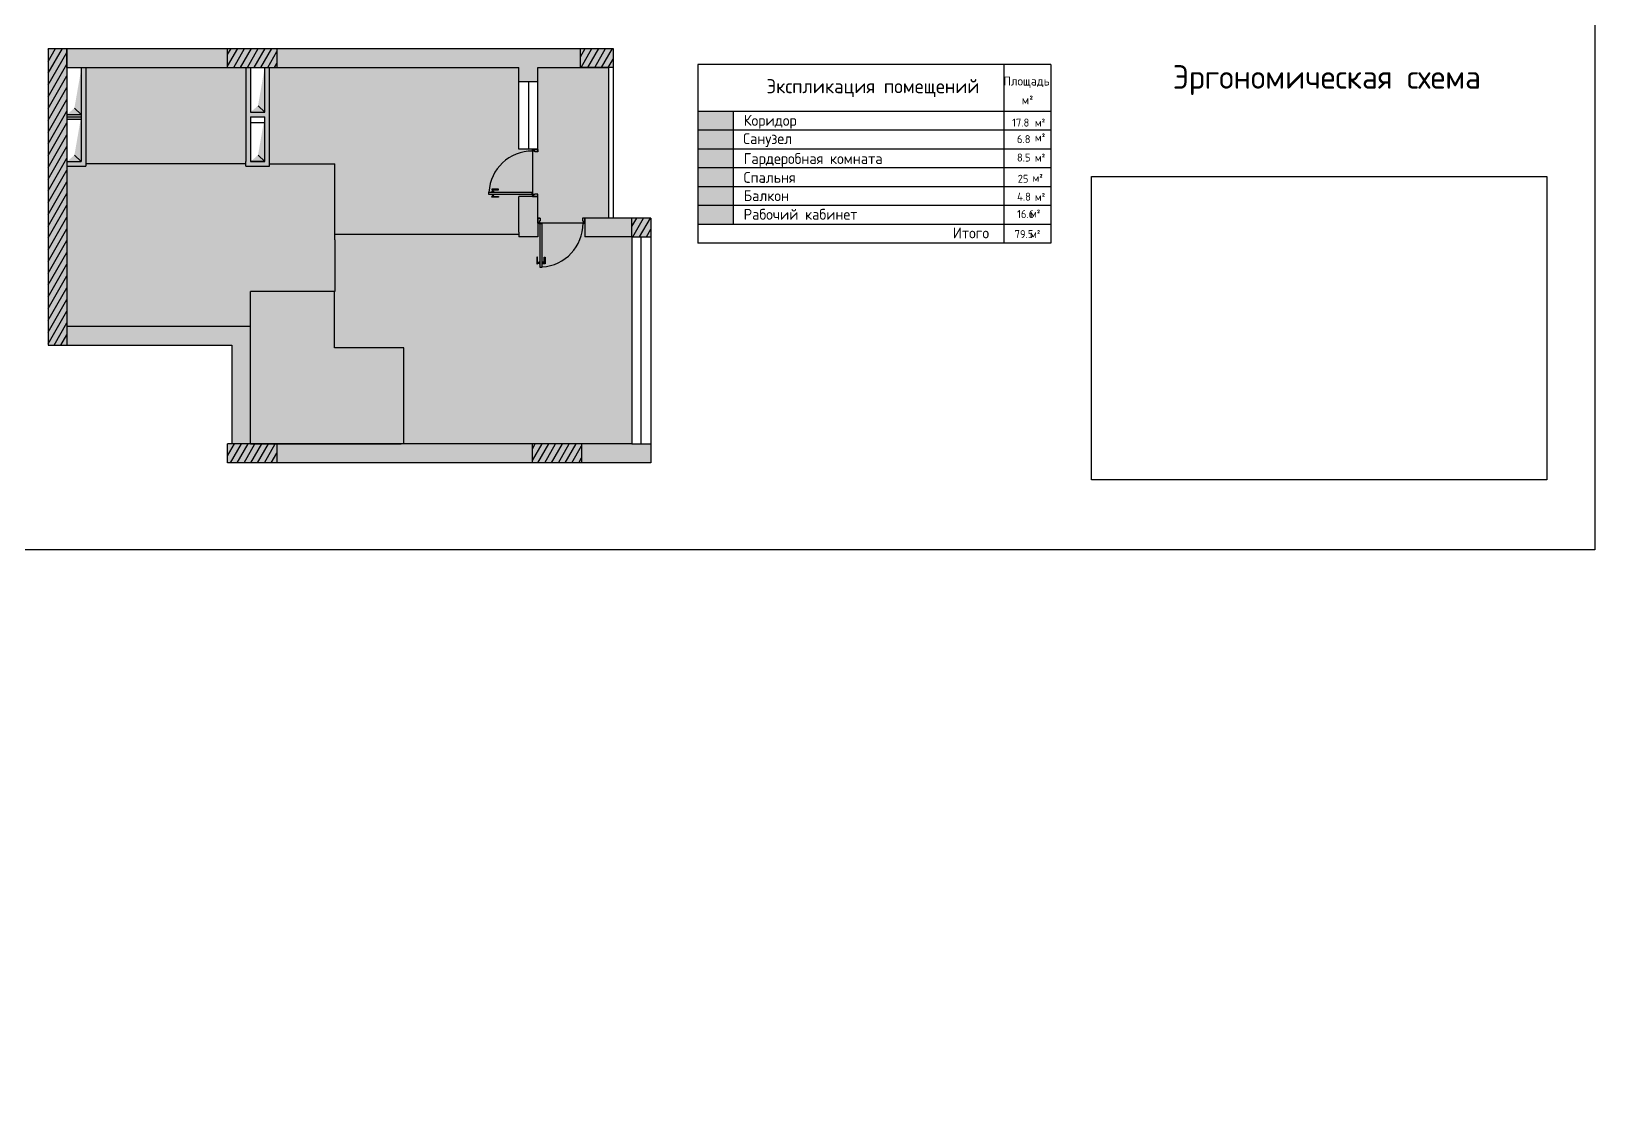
# Model space of a CAD drawing. Header units: inches. Extents: x -59797 to 874375, y -412711 to 5867.
# Drawn here: x 416328 to 449539, y -232388 to -209537 of the extents above; entities that cross this region are included whole.
import ezdxf

# ---------------------------------------------------------------- set-up
doc = ezdxf.new("R2010")
doc.units = ezdxf.units.IN
doc.header["$MEASUREMENT"] = 0
doc.layers.add('freecads.com', color=7, linetype='Continuous')
doc.styles.add('Annotative', font='GOST Common.ttf')
doc.styles.get("Standard").update_dxf_attribs({"font": 'GOST Common.ttf'})
doc.styles.add('{18b73a54-fa43-428c-adcb-c1c7bbdf2c84}', font='Simplex.shx')
picture_1 = doc.add_image_def('image15.jpg', size_in_pixel=(2000, 1333))

msp = doc.modelspace()

# ---------------------------------------------------------------- hatches: boundary and pattern name
at = {"true_color": 0xc7c8ca}
h = msp.add_hatch(color=9, dxfattribs=at)
h.dxf.hatch_style = 1
h.paths.add_polyline_path([(428586.8, -210305.7), (427994.4, -210305.7), (427086.8, -210305.7), (427086.8, -212096.6), (427028, -212096.6), (427028, -212083.3), (426975.8, -212083.3), (426975.8, -213002.7, -0.2358263), (426977.6, -213008.4), (427009.1, -213008.4), (427028, -213008.4), (427028, -212995.1), (427086.8, -212995.1), (427086.8, -213045), (427086.8, -213505.7), (427136.7, -213505.7), (427136.7, -213564.5), (427123.4, -213564.5), (427123.4, -213614.9, -0.2358332), (427129.1, -213616.6), (428048.5, -213616.6), (428048.5, -213564.5), (428035.2, -213564.5), (428035.2, -213505.7), (428085.1, -213505.7), (428586.8, -213505.7)])
h.paths.add_polyline_path([(423025, -200330.5), (423337, -200330.5), (423337, -200066), (423025, -200066)], flags=9)
h.paths.add_polyline_path([(423031, -199953.4), (423331, -199953.4), (423331, -199688.9), (423031, -199688.9)], flags=9)
h.paths.add_polyline_path([(424523.4, -202192.8), (424931.4, -202192.8), (424931.4, -201928.3), (424523.4, -201928.3)], flags=9)
h.paths.add_polyline_path([(421679.1, -200534.4), (422051.1, -200534.4), (422051.1, -200269.9), (421679.1, -200269.9)], flags=9)
h.paths.add_polyline_path([(422740.7, -200774.6), (423028.7, -200774.6), (423028.7, -200510.1), (422740.7, -200510.1)], flags=9)
h.paths.add_polyline_path([(423329.4, -200534.4), (423701.4, -200534.4), (423701.4, -200269.9), (423329.4, -200269.9)], flags=9)
h.paths.add_polyline_path([(424207.2, -200414.2), (424495.2, -200414.2), (424495.2, -200149.6), (424207.2, -200149.6)], flags=9)
at = {"true_color": 0x939598}
h = msp.add_hatch(color=252, dxfattribs=at)
h.dxf.hatch_style = 1
h.paths.add_polyline_path([(417086.8, -209905.7), (416686.8, -209905.7), (416686.8, -216205.7), (417086.8, -216205.7)])
h.paths.add_polyline_path([(420499.7, -209905.7), (417086.8, -209905.7), (417086.8, -210305.7), (420499.7, -210305.7)])
h.paths.add_polyline_path([(420986.8, -215805.7), (420886.8, -215805.7), (417086.8, -215805.7), (417086.8, -216205.7), (420586.8, -216205.7), (420586.8, -218305.7), (420986.8, -218305.7)])
h.paths.add_polyline_path([(426974.3, -218305.7), (421545, -218305.7), (421545, -218705.7), (426974.3, -218705.7)])
h.paths.add_polyline_path([(427086.8, -213045), (426975.8, -213045), (426686.8, -213045), (426686.8, -213805.7), (426686.8, -213905.7), (427086.8, -213905.7), (427086.8, -213505.7)])
at = {"true_color": 0x636466}
h = msp.add_hatch(dxfattribs=at)
h.set_pattern_fill('ANSI31', color=251, scale=1000, angle=15)
h.set_pattern_definition([(60, (388012.5, -133093.58), (-108.25318, 62.5), [])])
h.paths.add_polyline_path([(417086.8, -209905.7), (416686.8, -209905.7), (416686.8, -216205.7), (417086.8, -216205.7)])
at = {"true_color": 0x939598}
h = msp.add_hatch(color=252, dxfattribs=at)
h.dxf.hatch_style = 1
h.paths.add_polyline_path([(421545, -209905.7), (420586.8, -209905.7), (420499.7, -209905.7), (420499.7, -210305.7), (420586.8, -210305.7), (421545, -210305.7)])
at = {"true_color": 0x636466}
h = msp.add_hatch(dxfattribs=at)
h.set_pattern_fill('ANSI31', color=251, scale=1000, angle=15)
h.set_pattern_definition([(60, (417080.39, -193203.23), (-108.2532, 62.5), [])])
h.paths.add_polyline_path([(421545, -209905.7), (420586.8, -209905.7), (420499.7, -209905.7), (420499.7, -210305.7), (420586.8, -210305.7), (421545, -210305.7)])
at = {"true_color": 0x939598}
h = msp.add_hatch(color=252, dxfattribs=at)
h.dxf.hatch_style = 1
h.paths.add_polyline_path([(421545, -218305.7), (420986.8, -218305.7), (420499.7, -218305.7), (420499.7, -218705.7), (421545, -218705.7)])
h.paths.add_polyline_path([(428019.6, -218305.7), (427490.6, -218305.7), (427202.2, -218305.7), (426974.3, -218305.7), (426974.3, -218705.7), (428019.6, -218705.7)])
h.paths.add_polyline_path([(429486.8, -218305.7), (429086.8, -218305.7), (428019.6, -218305.7), (428019.6, -218705.7), (429486.8, -218705.7)])
h.paths.add_polyline_path([(429486.8, -213505.7), (429086.8, -213505.7), (429086.8, -213905.7), (429486.8, -213905.7)])
h.paths.add_polyline_path([(429086.8, -213505.7), (428086.8, -213505.7), (428086.8, -213905.7), (429086.8, -213905.7)])
h.paths.add_polyline_path([(428686.8, -209905.7), (427994.4, -209905.7), (427994.4, -210305.7), (428686.8, -210305.7)])
at = {"true_color": 0x636466}
h = msp.add_hatch(dxfattribs=at)
h.set_pattern_fill('ANSI31', color=251, scale=1000, angle=15)
h.set_pattern_definition([(60, (388012.5, -180079.33), (-108.25318, 62.5), [])])
h.paths.add_polyline_path([(428686.8, -209905.7), (427994.4, -209905.7), (427994.4, -210305.7), (428686.8, -210305.7)])
h.paths.add_polyline_path([(429486.8, -213505.7), (429086.8, -213505.7), (429086.8, -213905.7), (429486.8, -213905.7)])
h.paths.add_polyline_path([(421545, -218305.7), (420986.8, -218305.7), (420499.7, -218305.7), (420499.7, -218705.7), (421545, -218705.7)])
at = {"true_color": 0x939598}
h = msp.add_hatch(color=252, dxfattribs=at)
h.dxf.hatch_style = 1
h.paths.add_polyline_path([(421545, -209905.7), (421545, -210305.7), (426686.8, -210305.7), (426686.8, -210603.5), (427086.8, -210603.5), (427086.8, -210305.7), (427994.4, -210305.7), (427994.4, -209905.7)])
at = {"true_color": 0x939598, "transparency": 33554687}
h = msp.add_hatch(color=252, dxfattribs=at)
h.dxf.hatch_style = 1
h.paths.add_polyline_path([(420986.8, -210305.7), (420886.8, -210305.7), (420886.8, -212305.7), (420886.8, -212405.7), (421386.8, -212405.7), (421386.8, -210305.7), (421286.8, -210305.7), (421286.8, -211255.7), (420986.8, -211255.7)])
h.paths.add_polyline_path([(420986.8, -211355.7), (421286.8, -211355.7), (421286.8, -212305.7), (420986.8, -212305.7)], flags=16)
h.paths.add_polyline_path([(417386.8, -211305.7), (417086.8, -211305.7), (417086.8, -211355.7), (417386.8, -211355.7)], flags=17)
h.paths.add_polyline_path([(417386.8, -211355.7), (417086.8, -211355.7), (417086.8, -211405.7), (417386.8, -211405.7)], flags=17)
h.paths.add_polyline_path([(417486.8, -210305.7), (417386.8, -210305.7), (417386.8, -212305.7), (417086.8, -212305.7), (417086.8, -212405.7), (417486.8, -212405.7)])
at = {"true_color": 0x000000, "transparency": 33554687}
h = msp.add_hatch(color=18, dxfattribs=at)
h.dxf.hatch_style = 1
h.paths.add_polyline_path([(417386.8, -210355.7), (417244.9, -211169.2), (417386.8, -211305.7)])
h.paths.add_polyline_path([(417244.9, -211169.2), (417086.8, -211305.7), (417386.8, -211305.7)])
at = {"true_color": 0xadddf7}
h = msp.add_hatch(color=141, dxfattribs=at)
h.dxf.hatch_style = 1
h.paths.add_polyline_path([(417486.8, -210305.7), (417486.8, -212355.7), (420886.8, -212355.7), (420886.8, -212305.7), (420886.8, -210305.7), (420586.8, -210305.7)])
at = {"true_color": 0x000000, "transparency": 33554687}
h = msp.add_hatch(color=18, dxfattribs=at)
h.dxf.hatch_style = 1
h.paths.add_polyline_path([(421286.8, -210305.7), (421144.9, -211119.2), (421286.8, -211255.7)])
h.paths.add_polyline_path([(421144.9, -211119.2), (420986.8, -211255.7), (421286.8, -211255.7)])
at = {"true_color": 0xe3c0db}
h = msp.add_hatch(color=254, dxfattribs=at)
h.dxf.hatch_style = 1
h.paths.add_polyline_path([(426686.8, -210305.7), (421386.8, -210305.7), (421386.8, -212356.7), (422776.8, -212356.7), (422776.8, -213855.7), (426686.8, -213855.7), (426686.8, -213805.7), (426686.8, -213045), (426975.8, -213045), (426975.8, -213008.4), (426974.9, -213002.5), (426966.4, -213002.5, -0.4142136), (426975.8, -213002.7), (426975.8, -213008.4), (426977.6, -213008.4, -1.3880764), (426966.4, -213002.5), (426160, -213002.5), (426160, -213008), (426140.6, -213008), (426140.6, -213048), (426252.1, -213048), (426252.1, -213064.6), (426110.7, -213064.6), (426110.7, -213048), (426124, -213048), (426124, -213008), (426104.6, -213008), (426046.6, -213002.5), (426046.6, -212952.6), (426048.6, -212952.6, -0.3984682), (426975.8, -212083.3), (426975.8, -212045), (426686.8, -212045)])
h.paths.add_polyline_path([(426975.8, -212083.3, 0.3984683), (426048.6, -212952.6), (426104.6, -212952.6), (426104.6, -212947), (426124, -212947), (426124, -212907.1), (426110.7, -212907.1), (426110.7, -212890.4), (426252.1, -212890.4), (426252.1, -212907.1), (426140.6, -212907.1), (426140.6, -212947), (426160, -212947), (426160, -212952.6), (426969.9, -212952.6), (426969.9, -213000.7, -0.2498402), (426975.8, -213002.7)], flags=17)
at = {"true_color": 0x000000, "transparency": 33554687}
h = msp.add_hatch(color=18, dxfattribs=at)
h.dxf.hatch_style = 1
h.paths.add_polyline_path([(417386.8, -211355.7), (417244.9, -212169.2), (417386.8, -212305.7)])
h.paths.add_polyline_path([(417244.9, -212169.2), (417086.8, -212305.7), (417386.8, -212305.7)])
h = msp.add_hatch(color=18, dxfattribs=at)
h.dxf.hatch_style = 1
h.paths.add_polyline_path([(421286.8, -211355.7), (421144.9, -212169.2), (421286.8, -212305.7)])
h.paths.add_polyline_path([(421144.9, -212169.2), (420986.8, -212305.7), (421286.8, -212305.7)])
at = {"true_color": 0xcecce6}
h = msp.add_hatch(color=254, dxfattribs=at)
h.dxf.hatch_style = 1
h.paths.add_polyline_path([(431238.5, -211641.2), (431238.5, -211241.2), (430488.5, -211241.2), (430488.5, -211641.2)])
at = {"true_color": 0xadddf7}
h = msp.add_hatch(color=141, dxfattribs=at)
h.dxf.hatch_style = 1
h.paths.add_polyline_path([(431238.5, -212041.2), (431238.5, -211641.2), (430488.5, -211641.2), (430488.5, -212041.2)])
at = {"true_color": 0x000000, "transparency": 33554687}
h = msp.add_hatch(color=18, dxfattribs=at)
h.dxf.hatch_style = 1
h.paths.add_polyline_path([(427179.2, -213622.6), (427162.6, -213622.6), (427162.6, -213624.8), (427130.3, -213624.8, -0.0589078), (427129.3, -213626), (427129.3, -214545.9), (427179.2, -214545.9)])
h.paths.add_polyline_path([(427083.8, -214340.4), (427067.2, -214340.4), (427067.2, -214481.8), (427083.8, -214481.8)])
h.paths.add_polyline_path([(427123.8, -214451.9), (427083.8, -214451.9), (427083.8, -214468.5), (427123.8, -214468.5)])
h.paths.add_polyline_path([(427184.8, -214432.5), (427179.2, -214432.5), (427179.2, -214487.9), (427184.8, -214487.9)])
h.paths.add_polyline_path([(427224.7, -214451.9), (427184.8, -214451.9), (427184.8, -214468.5), (427224.7, -214468.5)])
h.paths.add_polyline_path([(427241.4, -214340.4), (427224.7, -214340.4), (427224.7, -214481.8), (427241.4, -214481.8)])
h.paths.add_polyline_path([(427129.3, -214432.5), (427123.8, -214432.5), (427123.8, -214487.9), (427129.3, -214487.9)])
h.paths.add_polyline_path([(428085.1, -213505.7), (428035.2, -213505.7), (428035.2, -213564.5), (428048.5, -213564.5), (428048.5, -213616.6), (428085.1, -213616.6)])
h.paths.add_polyline_path([(427136.7, -213505.7), (427086.8, -213505.7), (427086.8, -213616.6), (427119.9, -213616.6, -0.0589077), (427121.2, -213615.7), (427121.2, -213583.4), (427123.4, -213583.4), (427123.4, -213564.5), (427136.7, -213564.5)])
h.paths.add_polyline_path([(427129.1, -213616.6), (427123.4, -213616.6), (427123.4, -213616.6), (427121.2, -213616.6), (427119.9, -213616.6, 0.2057931), (427117.8, -213621.5, 0.6777824), (427129.3, -213626), (427129.3, -213622.6), (427131.1, -213622.6, 0.0418865), (427131.1, -213621.5, 0.2057932)])
h.paths.add_polyline_path([(426967.7, -212969.2), (426969.9, -212969.2), (426969.9, -212952.6), (426046.6, -212952.6), (426046.6, -213002.5), (426966.4, -213002.5, -0.0589078), (426967.7, -213001.5)])
h.paths.add_polyline_path([(427086.8, -212995.1), (427028, -212995.1), (427028, -213008.4), (427009.1, -213008.4), (427009.1, -213010.6), (426976.8, -213010.6, -0.0589011), (426975.8, -213011.9), (426975.8, -213045), (427086.8, -213045)])
h.paths.add_polyline_path([(426969.9, -213000.7), (426969.9, -213002.5), (426967.7, -213002.5), (426966.4, -213002.5, 0.2057931), (426964.4, -213007.3, 0.6777824), (426975.8, -213011.9), (426975.8, -213008.4), (426975.8, -213002.7, 0.2498332)])
h.paths.add_polyline_path([(426140.6, -213008), (426124, -213008), (426124, -213048), (426140.6, -213048)])
h.paths.add_polyline_path([(426252.1, -213048), (426110.7, -213048), (426110.7, -213064.6), (426252.1, -213064.6)])
h.paths.add_polyline_path([(426160, -213002.5), (426104.6, -213002.5), (426104.6, -213008), (426160, -213008)])
h.paths.add_polyline_path([(426140.6, -212907.1), (426124, -212907.1), (426124, -212947), (426140.6, -212947)])
h.paths.add_polyline_path([(426160, -212947), (426104.6, -212947), (426104.6, -212952.6), (426160, -212952.6)])
h.paths.add_polyline_path([(426252.1, -212890.4), (426110.7, -212890.4), (426110.7, -212907.1), (426252.1, -212907.1)])
h.paths.add_polyline_path([(427086.8, -212046.7), (426975.8, -212046.7), (426975.8, -212083.3), (427028, -212083.3), (427028, -212096.6), (427086.8, -212096.6)])
at = {"true_color": 0xfeeab9}
h = msp.add_hatch(color=254, dxfattribs=at)
h.dxf.hatch_style = 1
h.paths.add_polyline_path([(430488.5, -212041.2), (430488.5, -212441.2), (431238.5, -212441.2), (431238.5, -212041.2)])
at = {"true_color": 0xcecce6}
h = msp.add_hatch(color=254, dxfattribs=at)
h.dxf.hatch_style = 1
h.paths.add_polyline_path([(420886.8, -215805.7), (420986.8, -215805.7), (420986.8, -215067.2), (422776.8, -215067.2), (422776.8, -213968.2), (422776.8, -212356.7), (421386.8, -212356.7), (421386.8, -212405.7), (420886.8, -212405.7), (420886.8, -212355.7), (417486.8, -212355.7), (417486.8, -212405.7), (417086.8, -212405.7), (417086.8, -215805.7)])
at = {"true_color": 0xd7ebd2}
h = msp.add_hatch(color=254, dxfattribs=at)
h.dxf.hatch_style = 1
h.paths.add_polyline_path([(431238.5, -212441.2), (430488.5, -212441.2), (430488.5, -212841.2), (431238.5, -212841.2)])
h = msp.add_hatch(color=9)
h.dxf.hatch_style = 1
h.paths.add_polyline_path([(431238.5, -212841.2), (430488.5, -212841.2), (430488.5, -213241.2), (431238.5, -213241.2)])
at = {"true_color": 0xe3c0db}
h = msp.add_hatch(color=254, dxfattribs=at)
h.dxf.hatch_style = 1
h.paths.add_polyline_path([(431238.5, -213241.2), (430488.5, -213241.2), (430488.5, -213641.2), (431238.5, -213641.2)])
at = {"true_color": 0xd7ebd2}
h = msp.add_hatch(color=254, dxfattribs=at)
h.dxf.hatch_style = 1
h.paths.add_polyline_path([(429086.8, -213905.7), (428086.8, -213905.7), (428086.8, -213616.6), (428048.5, -213616.6, -0.3984682), (427179.2, -214543.9), (427179.2, -214545.9), (427129.3, -214545.9), (427129.3, -214487.9), (427123.8, -214487.9), (427123.8, -214468.5), (427083.8, -214468.5), (427083.8, -214481.8), (427067.2, -214481.8), (427067.2, -214340.4), (427083.8, -214340.4), (427083.8, -214451.9), (427123.8, -214451.9), (427123.8, -214432.5), (427129.4, -213616.9, -2.3998049), (427119.9, -213616.6), (427086.8, -213616.6), (427086.8, -213905.7), (426686.8, -213905.7), (426686.8, -213855.7), (422776.8, -213855.7), (422776.8, -213968.2), (422776.8, -215067.2), (422771.4, -216260.4), (424240, -216260.4), (424240, -218305.7), (429086.8, -218305.7)])
h = msp.add_hatch(color=254, dxfattribs=at)
h.dxf.hatch_style = 1
h.paths.add_polyline_path([(428048.5, -213616.6), (427179.2, -213616.6), (427179.2, -214432.5), (427184.8, -214432.5), (427184.8, -214451.9), (427224.7, -214451.9), (427224.7, -214340.4), (427241.4, -214340.4), (427241.4, -214481.8), (427224.7, -214481.8), (427224.7, -214468.5), (427184.8, -214468.5), (427184.8, -214487.9), (427179.4, -214543.9, 0.398407)])
at = {"true_color": 0xfeeab9}
h = msp.add_hatch(color=254, dxfattribs=at)
h.dxf.hatch_style = 1
h.paths.add_polyline_path([(422771.4, -216260.4), (422771.4, -215067.2), (420986.8, -215067.2), (420986.8, -215805.7), (420986.8, -218305.7), (422886.8, -218305.7), (424187.9, -218305.7), (424240, -218305.7), (424240, -216260.4)])
at = {"true_color": 0x636466}
h = msp.add_hatch(dxfattribs=at)
h.set_pattern_fill('ANSI31', color=251, scale=1000, angle=15)
h.set_pattern_definition([(60, (337603.87, -193203.23), (-108.25318, 62.5), [])])
h.paths.add_polyline_path([(428019.6, -218305.7), (427490.6, -218305.7), (426974.3, -218305.7), (426974.3, -218705.7), (428019.6, -218705.7)])
h.paths.add_polyline_path([(421099.8, -232236.1), (421104.1, -232234.9), (421107.5, -232234.5), (421111.5, -232234.4), (421115.9, -232234.6), (421120.4, -232235.2), (421124.9, -232236.1), (421129.2, -232237.3), (421133.2, -232238.8), (421138.3, -232241.2), (421142.3, -232244.8), (421142.6, -232248.1), (421140.1, -232249.9), (421137.7, -232250.9), (421134.5, -232251.5), (421130.8, -232251.8), (421126.6, -232251.7), (421122.1, -232251.3), (421117.6, -232250.5), (421113.1, -232249.5), (421109, -232248.1), (421103.4, -232245.8), (421098.6, -232242.3), (421097.4, -232238.9)])
edge = h.paths.add_edge_path()
edge.add_arc((427889.6, -232367.2), 24.6, 180, 204.4618)
edge.add_arc((427889.6, -232387.6), 24.6, 155.5382, 180)
edge.add_line((427865, -232387.6), (427865, -232367.2))
edge = h.paths.add_edge_path()
edge.add_arc((427889.6, -232387.6), 24.6, 0, 24.4618)
edge.add_arc((427889.6, -232367.2), 24.6, 335.5382, 360)
edge.add_line((427914.3, -232367.2), (427914.3, -232387.6))

# ---------------------------------------------------------------- linework, layer by layer
for p, q in [((416686.8, -209905.7), (420586.8, -209905.7)), ((420499.7, -210305.7), (420499.7, -209905.7)), ((420586.8, -209905.7), (428686.8, -209905.7)), ((421545, -209905.7), (421545, -210305.7)), ((427994.4, -210305.7), (427994.4, -209905.7)), ((417086.8, -210305.7), (417086.8, -212405.7)), ((417386.8, -210305.7), (417386.8, -212305.7)), ((417486.8, -210305.7), (417486.8, -212405.7)), ((420586.8, -210305.7), (426686.8, -210305.7)), ((420886.8, -210305.7), (420886.8, -212305.7)), ((420986.8, -210305.7), (420986.8, -211255.7)), ((421286.8, -211255.7), (421286.8, -210305.7)), ((421386.8, -212405.7), (421386.8, -210305.7)), ((427086.8, -210305.7), (428586.8, -210305.7)), ((428686.8, -210305.7), (427994.4, -210305.7)), ((417486.1, -210855.7), (417486.8, -210855.7)), ((426686.8, -210603.5), (427086.8, -210603.5)), ((417086.8, -211305.7), (417386.8, -211305.7)), ((417086.8, -211355.7), (417386.8, -211355.7)), ((417086.8, -211405.7), (417386.8, -211405.7)), ((420986.8, -211255.7), (421286.8, -211255.7)), ((420986.8, -211355.7), (420986.8, -212305.7)), ((420986.8, -211477), (421286.8, -211477)), ((421286.8, -212305.7), (421286.8, -211355.7)), ((427086.8, -212045), (426686.8, -212045)), ((417086.8, -212305.7), (417386.8, -212305.7)), ((417086.8, -212405.7), (417486.8, -212405.7)), ((420986.8, -212305.7), (421286.8, -212305.7)), ((426686.8, -213805.7), (426686.8, -213045)), ((427086.8, -213045), (426686.8, -213045)), ((427086.8, -213505.7), (427086.8, -212995.1)), ((427136.7, -213505.7), (427086.8, -213505.7)), ((427086.8, -213505.7), (427086.8, -213905.7)), ((429486.8, -213505.7), (428035.2, -213505.7)), ((428086.8, -213505.7), (428086.8, -213905.7)), ((429486.8, -213505.7), (429486.8, -213867.8)), ((426686.8, -213805.7), (426686.8, -213905.7)), ((429086.8, -213905.7), (428086.8, -213905.7)), ((417086.8, -215805.7), (420886.8, -215805.7)), ((416686.8, -216205.7), (420586.8, -216205.7)), ((420586.8, -216205.7), (420586.8, -218305.7)), ((429086.8, -218305.7), (420499.7, -218305.7)), ((420586.8, -218305.7), (420499.7, -218305.7)), ((420499.7, -218705.7), (420499.7, -218305.7)), ((421545, -218305.7), (421545, -218705.7)), ((426974.3, -218705.7), (426974.3, -218305.7)), ((428019.6, -218305.7), (428019.6, -218705.7)), ((429486.8, -218705.7), (420499.7, -218705.7)), ((428019.6, -218705.7), (426548.5, -218705.7))]:
    msp.add_line(p, q)
at = {"color": 7}
for p, q in [((416686.8, -209905.7), (416686.8, -216205.7)), ((416686.8, -209905.7), (428686.8, -209905.7)), ((417086.8, -210305.7), (417086.8, -209905.7)), ((417086.8, -209905.7), (417086.8, -216205.7)), ((417086.8, -210305.7), (420586.8, -210305.7)), ((417086.8, -210305.7), (420586.8, -210305.7)), ((436988.5, -210241.2), (430488.5, -210241.2)), ((430488.5, -210241.2), (430488.5, -214041.2)), ((437988.5, -210241.2), (436988.5, -210241.2)), ((436988.5, -210241.2), (436988.5, -214041.2)), ((437988.5, -210241.2), (437988.5, -214041.2)), ((417386.8, -211305.7), (417244.9, -211169.2)), ((421286.8, -211255.7), (421144.9, -211119.2)), ((436988.5, -211241.2), (430488.5, -211241.2)), ((431238.5, -211241.2), (431238.5, -213641.2)), ((437988.5, -211241.2), (436988.5, -211241.2)), ((436988.5, -211641.2), (430488.5, -211641.2)), ((437988.5, -211641.2), (436988.5, -211641.2)), ((417386.8, -212305.7), (417244.9, -212169.2)), ((421286.8, -212305.7), (421144.9, -212169.2)), ((426975.8, -212083.3), (426975.8, -213045)), ((436988.5, -212041.2), (430488.5, -212041.2)), ((437988.5, -212041.2), (436988.5, -212041.2)), ((420886.8, -212355.7), (417486.8, -212355.7)), ((420886.8, -212405.7), (420886.8, -212305.7)), ((420886.8, -212405.7), (420886.8, -212405.7)), ((420886.8, -212405.7), (421386.8, -212405.7)), ((421286.8, -212305.7), (420986.8, -212305.7)), ((421386.8, -212356.7), (422776.8, -212356.7)), ((422776.8, -213968.2), (422776.8, -212356.7)), ((436988.5, -212441.2), (430488.5, -212441.2)), ((437988.5, -212441.2), (436988.5, -212441.2)), ((436988.5, -212841.2), (430488.5, -212841.2)), ((437988.5, -212841.2), (436988.5, -212841.2)), ((429086.8, -213905.7), (429086.8, -213505.7)), ((436988.5, -213241.2), (430488.5, -213241.2)), ((437988.5, -213241.2), (436988.5, -213241.2)), ((426686.8, -213855.7), (422776.8, -213855.7)), ((428048.5, -213616.6), (427086.8, -213616.6)), ((436988.5, -213641.2), (430488.5, -213641.2)), ((437988.5, -213641.2), (436988.5, -213641.2)), ((422776.8, -213968.2), (422776.8, -215067.2)), ((427086.8, -213905.7), (426686.8, -213905.7)), ((429086.8, -213905.7), (429486.8, -213905.7)), ((436988.5, -214041.2), (430488.5, -214041.2)), ((437988.5, -214041.2), (436988.5, -214041.2)), ((422771.4, -215067.2), (420986.8, -215067.2)), ((420986.8, -215805.7), (420986.8, -215067.2)), ((422771.4, -216260.4), (422771.4, -215067.2)), ((420886.8, -215805.7), (420986.8, -215805.7)), ((420986.8, -218305.7), (420986.8, -215805.7)), ((424240, -216260.4), (422771.4, -216260.4)), ((424240, -218305.7), (424240, -216260.4)), ((420986.8, -218305.7), (420986.8, -218305.7)), ((420986.8, -218305.7), (422886.8, -218305.7)), ((422771.4, -218305.7), (424187.9, -218305.7)), ((422886.8, -218305.7), (422886.8, -218305.7)), ((429086.8, -218305.7), (429486.8, -218305.7))]:
    msp.add_line(p, q, dxfattribs=at)
at = {"color": 152, "true_color": 0x2776bb}
for p, q in [((428686.8, -209905.7), (428686.8, -213505.7)), ((426686.8, -212045), (426686.8, -210305.7)), ((427086.8, -212096.6), (427086.8, -210305.7)), ((428586.8, -210305.7), (428586.8, -213505.7)), ((426886.8, -210603.5), (426886.8, -212045)), ((429486.8, -213505.7), (429486.8, -218705.7)), ((429086.8, -213905.7), (429086.8, -218305.7)), ((429286.8, -218305.7), (429286.8, -213905.7))]:
    msp.add_line(p, q, dxfattribs=at)
at = {"color": 7, "lineweight": 30}
for p, q in [((417086.8, -211355.7), (417386.8, -211355.7)), ((420986.8, -211355.7), (421286.8, -211355.7))]:
    msp.add_line(p, q, dxfattribs=at)
at = {"color": 7}
msp.add_lwpolyline([(369538.6, -220553.4), (369538.6, -160553.4), (449538.6, -160553.4), (449538.6, -220553.4), (369538.6, -220553.4)], dxfattribs=at)
at = {"color": 0}
msp.add_lwpolyline([(422359.2, -210305.7), (422378, -210305.7)], dxfattribs=at)
at = {"layer": 'freecads.com'}
for p, q in [((426975.8, -212083.3), (426975.8, -212046.7)), ((426975.8, -212046.7), (427086.8, -212046.7)), ((427028, -212083.3), (426975.8, -212083.3)), ((427028, -212096.6), (427028, -212083.3)), ((427086.8, -212096.6), (427028, -212096.6)), ((427086.8, -212046.7), (427086.8, -212096.6)), ((426046.6, -213002.5), (426046.6, -212952.6)), ((426046.6, -212952.6), (426969.9, -212952.6)), ((426969.9, -213002.5), (426046.6, -213002.5)), ((426104.6, -212947), (426104.6, -212952.6)), ((426160, -212947), (426104.6, -212947)), ((426104.6, -212952.6), (426160, -212952.6)), ((426104.6, -213008), (426104.6, -213002.5)), ((426104.6, -213002.5), (426160, -213002.5)), ((426160, -213008), (426104.6, -213008)), ((426110.7, -212890.4), (426110.7, -212907.1)), ((426252.1, -212890.4), (426110.7, -212890.4)), ((426110.7, -212907.1), (426252.1, -212907.1)), ((426110.7, -213064.6), (426110.7, -213048)), ((426110.7, -213048), (426252.1, -213048)), ((426252.1, -213064.6), (426110.7, -213064.6)), ((426124, -212947), (426124, -212907.1)), ((426124, -213008), (426124, -213048)), ((426140.6, -212947), (426140.6, -212907.1)), ((426140.6, -213008), (426140.6, -213048)), ((426160, -212952.6), (426160, -212947)), ((426160, -213002.5), (426160, -213008)), ((426252.1, -212907.1), (426252.1, -212890.4)), ((426252.1, -213048), (426252.1, -213064.6)), ((426967.7, -212969.2), (426969.9, -212969.2)), ((426967.7, -213002.5), (426967.7, -212969.2)), ((426969.9, -213002.5), (426967.7, -213002.5)), ((426969.9, -212952.6), (426969.9, -213002.5)), ((426969.9, -212969.2), (426969.9, -213002.5)), ((427028, -213008.4), (426975.8, -213008.4)), ((426975.8, -213008.4), (426975.8, -213045)), ((426975.8, -213008.4), (426975.8, -213010.6)), ((427009.1, -213008.4), (426975.8, -213008.4)), ((426975.8, -213010.6), (427009.1, -213010.6)), ((426975.8, -213045), (427086.8, -213045)), ((427009.1, -213010.6), (427009.1, -213008.4)), ((427028, -212995.1), (427028, -213008.4)), ((427086.8, -212995.1), (427028, -212995.1)), ((427086.8, -213045), (427086.8, -212995.1)), ((427086.8, -213616.6), (427086.8, -213505.7)), ((427086.8, -213505.7), (427136.7, -213505.7)), ((427136.7, -213505.7), (427136.7, -213564.5)), ((428085.1, -213505.7), (428035.2, -213505.7)), ((428035.2, -213505.7), (428035.2, -213564.5)), ((428085.1, -213616.6), (428085.1, -213505.7)), ((427123.4, -213616.6), (427086.8, -213616.6)), ((427121.2, -213616.6), (427121.2, -213583.4)), ((427121.2, -213583.4), (427123.4, -213583.4)), ((427123.4, -213616.6), (427121.2, -213616.6)), ((427136.7, -213564.5), (427123.4, -213564.5)), ((427123.4, -213564.5), (427123.4, -213616.6)), ((427123.4, -213583.4), (427123.4, -213616.6)), ((427129.3, -213622.6), (427129.3, -214545.9)), ((427179.2, -213622.6), (427129.3, -213622.6)), ((427162.6, -213622.6), (427129.3, -213622.6)), ((427129.3, -213622.6), (427129.3, -213624.8)), ((427129.3, -213624.8), (427162.6, -213624.8)), ((427162.6, -213624.8), (427162.6, -213622.6)), ((427179.2, -214545.9), (427179.2, -213622.6)), ((428035.2, -213564.5), (428048.5, -213564.5)), ((428048.5, -213564.5), (428048.5, -213616.6)), ((428048.5, -213616.6), (428085.1, -213616.6)), ((427083.8, -214340.4), (427067.2, -214340.4)), ((427067.2, -214340.4), (427067.2, -214481.8)), ((427067.2, -214481.8), (427083.8, -214481.8)), ((427083.8, -214481.8), (427083.8, -214340.4)), ((427123.8, -214451.9), (427083.8, -214451.9)), ((427123.8, -214468.5), (427083.8, -214468.5)), ((427129.3, -214432.5), (427123.8, -214432.5)), ((427123.8, -214432.5), (427123.8, -214487.9)), ((427123.8, -214487.9), (427129.3, -214487.9)), ((427129.3, -214487.9), (427129.3, -214432.5)), ((427179.2, -214487.9), (427179.2, -214432.5)), ((427179.2, -214432.5), (427184.8, -214432.5)), ((427184.8, -214487.9), (427179.2, -214487.9)), ((427184.8, -214432.5), (427184.8, -214487.9)), ((427184.8, -214451.9), (427224.7, -214451.9)), ((427184.8, -214468.5), (427224.7, -214468.5)), ((427224.7, -214481.8), (427224.7, -214340.4)), ((427224.7, -214340.4), (427241.4, -214340.4)), ((427241.4, -214481.8), (427224.7, -214481.8)), ((427241.4, -214340.4), (427241.4, -214481.8)), ((427129.3, -214545.9), (427179.2, -214545.9))]:
    msp.add_line(p, q, dxfattribs=at)
for centre in [(426971, -213007.3), (427124.5, -213621.5)]:
    msp.add_circle(centre, 6.66, dxfattribs=at)
for centre, start, end in [((426971, -213007.3), 89.70056, 176.60341), ((427124.5, -213621.5), 273.39659, 0.29944)]:
    msp.add_arc(centre, 924.1, start, end, dxfattribs=at)

# ---------------------------------------------------------------- texts
at = {"color": 7}
for s, height, p in [('Экспликация помещений', 300, (431944.8, -210854)), ('Площадь', 190, (436978.9, -210690.5)), ('м²', 190, (437366.2, -211091.5))]:
    msp.add_text(s, height=height, dxfattribs=at).set_placement(p)
at = {"color": 7, "style": 'Annotative'}
for s, p in [('Коридор', (431460.1, -211546.4)), ('Санузел', (431450, -211933.3)), ('Гардеробная комната', (431460.1, -212356.9)), ('Спальня', (431460.1, -212758.2)), ('Балкон', (431460.1, -213145.5)), ('Рабочий кабинет', (431460.1, -213541.4)), ('Итого', (435904.4, -213937.3))]:
    msp.add_text(s, height=230, dxfattribs=at).set_placement(p)
at = {"color": 7, "insert": (440576.2, -210258.1), "char_height": 500, "attachment_point": 1, "style": '{18b73a54-fa43-428c-adcb-c1c7bbdf2c84}'}
msp.add_mtext_dynamic_manual_height_columns('{\\fGOST Common|b0|i0|c204|p34;Эргономическая схема}', width=7406.823, gutter_width=11072.2, heights=[0], dxfattribs=at)
at = {"color": 7, "char_height": 170, "attachment_point": 1}
for s, width, insert in [('17.8', 562.349, (437163.3, -211392.8)), (' м²', 333.971, (437543.3, -211392.8)), ('6.8', 562.349, (437266, -211744.9)), (' м²', 333.971, (437543.3, -211707.3)), ('8.5', 562.349, (437266, -212135.1)), (' м²', 333.971, (437543.3, -212137.8)), ('25', 562.349, (437281, -212586.5)), (' м²', 333.971, (437493.4, -212565.9)), ('4.8', 562.349, (437269, -212966.8)), (' м²', 333.971, (437543.3, -212973.1)), ('16.6', 562.349, (437269, -213335.9)), ('  м²', 333.971, (437543.3, -213323.7)), ('79.5  ', 379.186, (437216, -213762.1)), ('  м²', 333.971, (437543.3, -213760.5))]:
    msp.add_mtext_dynamic_manual_height_columns(s, width=width, gutter_width=1, heights=[0], dxfattribs=dict(at, insert=insert))

# ---------------------------------------------------------------- pictures from other files: only their frames are drawn
at = {"color": 7}
image = msp.add_image(picture_1, insert=(438850.2, -219065.4), size_in_units=(9668.5, 6444.1), dxfattribs=at)
image.dxf.flags = 7

doc.saveas('drawing.dxf')
